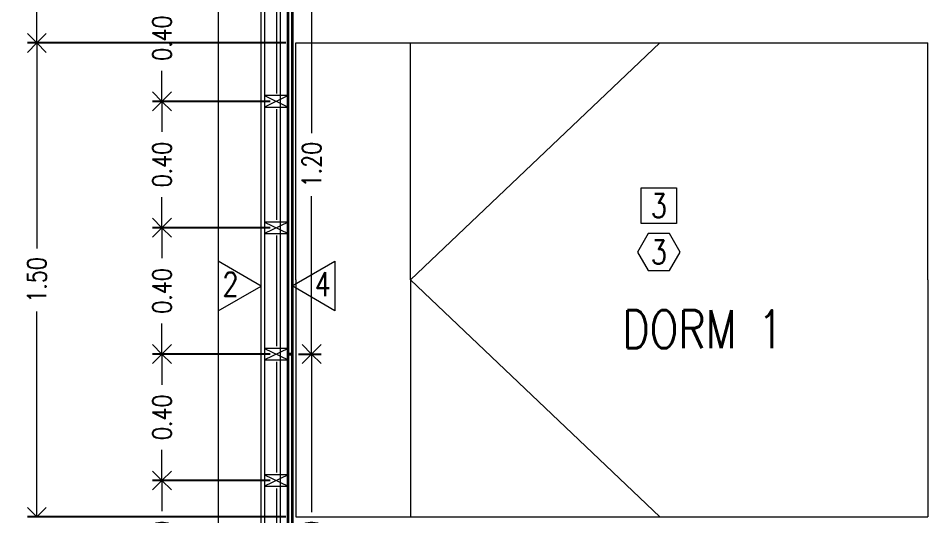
# Model space of a CAD drawing. Header units: inches. Extents: x 10.8 to 60.4, y 12.2 to 79.7.
# Drawn here: x 12.635 to 15.514, y 35.878 to 37.457 of the extents above; entities that cross this region are included whole.
import ezdxf

# ---------------------------------------------------------------- set-up
doc = ezdxf.new("R2010")
doc.units = ezdxf.units.IN
doc.header["$MEASUREMENT"] = 0
doc.layers.get('DEFPOINTS').update_dxf_attribs({"color": 210})
for name, color, linetype, lineweight in [('A-ANNO-DIMS', 3, 'Continuous', 18), ('A-ANNO-SYMB', 3, 'Continuous', 18), ('A-ANNO-TEXT', 3, 'Continuous', 18), ('A-DETL-MBND', 3, 'Continuous', 18), ('A-ELEV-IDEN', 3, 'Continuous', 18), ('A-FURN', 8, 'Continuous', 18), ('A-SECT-MCUT', 7, 'Continuous', 35), ('A-WALL-PATT', 8, 'Continuous', 18), ('A-WALL-STUD', 3, 'Continuous', 18)]:
    doc.layers.add(name, color=color, linetype=linetype, lineweight=lineweight)
doc.styles.add('E-ROMANS', font='romans.shx', dxfattribs={"width": 0.8})
doc.dimstyles.new('E-0050_ARW_12', dxfattribs={"dimscale": 0.001, "dimtxt": 60, "dimasz": 60, "dimexe": 30, "dimexo": 20, "dimgap": 30, "dimtad": 0, "dimzin": 0, "dimdsep": 46, "dimtxsty": 'E-ROMANS', "dimblk": 'OPEN90', "dimcen": 30, "dimclrd": 256, "dimclre": 256, "dimclrt": 256, "dimadec": 0, "dimazin": 0, "dimtfac": 1, "dimtmove": 1, "dimatfit": 3, "dimldrblk": 'OPEN90', "dimfxl": 1, "dimtfill": 1, "dimtolj": 1, "dimtzin": 0, "dimlwd": -1, "dimarcsym": 0})

# ---------------------------------------------------------------- blocks, each defined once
blk = doc.blocks.new('_Open90')
at = {"color": 0, "linetype": 'ByBlock', "lineweight": -2}
for p, q in [((-0.5, 0.5), (0, 0)), ((0, 0), (-1, 0)), ((0, 0), (-0.5, -0.5))]:
    blk.add_line(p, q, dxfattribs=at)
blk = doc.blocks.new('*D733')
at = {"layer": 'A-ANNO-DIMS', "lineweight": -2, "transparency": 16777216}
for p, q in [((13.5219, 36.3934), (13.5937, 36.3934)), ((13.5219, 35.1934), (13.5937, 35.1934))]:
    blk.add_line(p, q, dxfattribs=at)
at = {"layer": 'A-ANNO-DIMS', "transparency": 16777216}
for p, q in [((13.5637, 36.3334), (13.5637, 35.8931)), ((13.5637, 35.2534), (13.5637, 35.6937))]:
    blk.add_line(p, q, dxfattribs=at)
at = {"layer": 'DEFPOINTS', "color": 0, "transparency": 16777216}
for p in [(13.5019, 36.3934), (13.5637, 36.3934), (13.5019, 35.1934)]:
    blk.add_point(p, dxfattribs=at)
at = {"layer": 'A-ANNO-DIMS', "transparency": 16777216, "xscale": 0.06, "yscale": 0.06, "zscale": 0.06}
for p, rotation in [((13.5637, 36.3934), 90), ((13.5637, 35.1934), 270)]:
    blk.add_blockref('_Open90', p, dxfattribs=dict(at, rotation=rotation))
at = {"layer": 'A-ANNO-DIMS', "transparency": 16777216, "insert": (13.5637, 35.7934), "char_height": 0.06, "attachment_point": 5, "rotation": 90, "style": 'E-ROMANS', "bg_fill": 3, "box_fill_scale": 1.25, "bg_fill_color": 256, "bg_fill_true_color": 13158600, "bg_fill_transparency": 0}
blk.add_mtext('\\A1;1.20', dxfattribs=at)
blk = doc.blocks.new('*D734')
at = {"layer": 'A-ANNO-DIMS', "lineweight": -2, "transparency": 16777216}
for p, q in [((13.5219, 37.5934), (13.5937, 37.5934)), ((13.5219, 36.3934), (13.5937, 36.3934))]:
    blk.add_line(p, q, dxfattribs=at)
at = {"layer": 'A-ANNO-DIMS', "transparency": 16777216}
for p, q in [((13.5637, 37.5334), (13.5637, 37.0931)), ((13.5637, 36.4534), (13.5637, 36.8937))]:
    blk.add_line(p, q, dxfattribs=at)
at = {"layer": 'DEFPOINTS', "color": 0, "transparency": 16777216}
for p in [(13.5019, 37.5934), (13.5637, 37.5934), (13.5019, 36.3934)]:
    blk.add_point(p, dxfattribs=at)
at = {"layer": 'A-ANNO-DIMS', "transparency": 16777216, "xscale": 0.06, "yscale": 0.06, "zscale": 0.06}
for p, rotation in [((13.5637, 37.5934), 90), ((13.5637, 36.3934), 270)]:
    blk.add_blockref('_Open90', p, dxfattribs=dict(at, rotation=rotation))
at = {"layer": 'A-ANNO-DIMS', "transparency": 16777216, "insert": (13.5637, 36.9934), "char_height": 0.06, "attachment_point": 5, "rotation": 90, "style": 'E-ROMANS', "bg_fill": 3, "box_fill_scale": 1.25, "bg_fill_color": 256, "bg_fill_true_color": 13158600, "bg_fill_transparency": 0}
blk.add_mtext('\\A1;1.20', dxfattribs=at)
blk = doc.blocks.new('*D741')
at = {"layer": 'A-ANNO-DIMS', "lineweight": -2, "transparency": 16777216}
for p, q in [((13.4324, 35.9934), (13.0602, 35.9934)), ((13.4324, 35.5934), (13.0602, 35.5934))]:
    blk.add_line(p, q, dxfattribs=at)
at = {"layer": 'A-ANNO-DIMS', "transparency": 16777216}
for p, q in [((13.0902, 35.9334), (13.0902, 35.8966)), ((13.0902, 35.6534), (13.0902, 35.6903))]:
    blk.add_line(p, q, dxfattribs=at)
at = {"layer": 'DEFPOINTS', "color": 0, "transparency": 16777216}
for p in [(13.0902, 35.9934), (13.4524, 35.9934), (13.4524, 35.5934)]:
    blk.add_point(p, dxfattribs=at)
at = {"layer": 'A-ANNO-DIMS', "transparency": 16777216, "xscale": 0.06, "yscale": 0.06, "zscale": 0.06}
for p, rotation in [((13.0902, 35.9934), 90), ((13.0902, 35.5934), 270)]:
    blk.add_blockref('_Open90', p, dxfattribs=dict(at, rotation=rotation))
at = {"layer": 'A-ANNO-DIMS', "transparency": 16777216, "insert": (13.0902, 35.7934), "char_height": 0.06, "attachment_point": 5, "rotation": 90, "style": 'E-ROMANS', "bg_fill": 3, "box_fill_scale": 1.25, "bg_fill_color": 256, "bg_fill_true_color": 13158600, "bg_fill_transparency": 0}
blk.add_mtext('\\A1;0.40', dxfattribs=at)
blk = doc.blocks.new('*D742')
at = {"layer": 'A-ANNO-DIMS', "lineweight": -2, "transparency": 16777216}
for p, q in [((13.4324, 36.3934), (13.0602, 36.3934)), ((13.4324, 35.9934), (13.0602, 35.9934))]:
    blk.add_line(p, q, dxfattribs=at)
at = {"layer": 'A-ANNO-DIMS', "transparency": 16777216}
for p, q in [((13.0902, 36.3334), (13.0902, 36.2966)), ((13.0902, 36.0534), (13.0902, 36.0903))]:
    blk.add_line(p, q, dxfattribs=at)
at = {"layer": 'DEFPOINTS', "color": 0, "transparency": 16777216}
for p in [(13.0902, 36.3934), (13.4524, 36.3934), (13.4524, 35.9934)]:
    blk.add_point(p, dxfattribs=at)
at = {"layer": 'A-ANNO-DIMS', "transparency": 16777216, "xscale": 0.06, "yscale": 0.06, "zscale": 0.06}
for p, rotation in [((13.0902, 36.3934), 90), ((13.0902, 35.9934), 270)]:
    blk.add_blockref('_Open90', p, dxfattribs=dict(at, rotation=rotation))
at = {"layer": 'A-ANNO-DIMS', "transparency": 16777216, "insert": (13.0902, 36.1934), "char_height": 0.06, "attachment_point": 5, "rotation": 90, "style": 'E-ROMANS', "bg_fill": 3, "box_fill_scale": 1.25, "bg_fill_color": 256, "bg_fill_true_color": 13158600, "bg_fill_transparency": 0}
blk.add_mtext('\\A1;0.40', dxfattribs=at)
blk = doc.blocks.new('*D743')
at = {"layer": 'A-ANNO-DIMS', "lineweight": -2, "transparency": 16777216}
for p, q in [((13.4324, 36.7934), (13.0602, 36.7934)), ((13.4324, 36.3934), (13.0602, 36.3934))]:
    blk.add_line(p, q, dxfattribs=at)
at = {"layer": 'A-ANNO-DIMS', "transparency": 16777216}
for p, q in [((13.0902, 36.7334), (13.0902, 36.6966)), ((13.0902, 36.4534), (13.0902, 36.4903))]:
    blk.add_line(p, q, dxfattribs=at)
at = {"layer": 'DEFPOINTS', "color": 0, "transparency": 16777216}
for p in [(13.0902, 36.7934), (13.4524, 36.7934), (13.4524, 36.3934)]:
    blk.add_point(p, dxfattribs=at)
at = {"layer": 'A-ANNO-DIMS', "transparency": 16777216, "xscale": 0.06, "yscale": 0.06, "zscale": 0.06}
for p, rotation in [((13.0902, 36.7934), 90), ((13.0902, 36.3934), 270)]:
    blk.add_blockref('_Open90', p, dxfattribs=dict(at, rotation=rotation))
at = {"layer": 'A-ANNO-DIMS', "transparency": 16777216, "insert": (13.0902, 36.5934), "char_height": 0.06, "attachment_point": 5, "rotation": 90, "style": 'E-ROMANS', "bg_fill": 3, "box_fill_scale": 1.25, "bg_fill_color": 256, "bg_fill_true_color": 13158600, "bg_fill_transparency": 0}
blk.add_mtext('\\A1;0.40', dxfattribs=at)
blk = doc.blocks.new('*D744')
at = {"layer": 'A-ANNO-DIMS', "lineweight": -2, "transparency": 16777216}
for p, q in [((13.4324, 37.1934), (13.0602, 37.1934)), ((13.4324, 36.7934), (13.0602, 36.7934))]:
    blk.add_line(p, q, dxfattribs=at)
at = {"layer": 'A-ANNO-DIMS', "transparency": 16777216}
for p, q in [((13.0902, 37.1334), (13.0902, 37.0965)), ((13.0902, 36.8534), (13.0902, 36.8903))]:
    blk.add_line(p, q, dxfattribs=at)
at = {"layer": 'DEFPOINTS', "color": 0, "transparency": 16777216}
for p in [(13.0902, 37.1934), (13.4524, 37.1934), (13.4524, 36.7934)]:
    blk.add_point(p, dxfattribs=at)
at = {"layer": 'A-ANNO-DIMS', "transparency": 16777216, "xscale": 0.06, "yscale": 0.06, "zscale": 0.06}
for p, rotation in [((13.0902, 37.1934), 90), ((13.0902, 36.7934), 270)]:
    blk.add_blockref('_Open90', p, dxfattribs=dict(at, rotation=rotation))
at = {"layer": 'A-ANNO-DIMS', "transparency": 16777216, "insert": (13.0902, 36.9934), "char_height": 0.06, "attachment_point": 5, "rotation": 90, "style": 'E-ROMANS', "bg_fill": 3, "box_fill_scale": 1.25, "bg_fill_color": 256, "bg_fill_true_color": 13158600, "bg_fill_transparency": 0}
blk.add_mtext('\\A1;0.40', dxfattribs=at)
blk = doc.blocks.new('*D745')
at = {"layer": 'A-ANNO-DIMS', "lineweight": -2, "transparency": 16777216}
for p, q in [((13.4324, 37.5934), (13.0602, 37.5934)), ((13.4324, 37.1934), (13.0602, 37.1934))]:
    blk.add_line(p, q, dxfattribs=at)
at = {"layer": 'A-ANNO-DIMS', "transparency": 16777216}
for p, q in [((13.0902, 37.5334), (13.0902, 37.4965)), ((13.0902, 37.2534), (13.0902, 37.2903))]:
    blk.add_line(p, q, dxfattribs=at)
at = {"layer": 'DEFPOINTS', "color": 0, "transparency": 16777216}
for p in [(13.0902, 37.5934), (13.4524, 37.5934), (13.4524, 37.1934)]:
    blk.add_point(p, dxfattribs=at)
at = {"layer": 'A-ANNO-DIMS', "transparency": 16777216, "xscale": 0.06, "yscale": 0.06, "zscale": 0.06}
for p, rotation in [((13.0902, 37.5934), 90), ((13.0902, 37.1934), 270)]:
    blk.add_blockref('_Open90', p, dxfattribs=dict(at, rotation=rotation))
at = {"layer": 'A-ANNO-DIMS', "transparency": 16777216, "insert": (13.0902, 37.3934), "char_height": 0.06, "attachment_point": 5, "rotation": 90, "style": 'E-ROMANS', "bg_fill": 3, "box_fill_scale": 1.25, "bg_fill_color": 256, "bg_fill_true_color": 13158600, "bg_fill_transparency": 0}
blk.add_mtext('\\A1;0.40', dxfattribs=at)
blk = doc.blocks.new('*D783')
at = {"layer": 'A-ANNO-DIMS', "lineweight": -2, "transparency": 16777216}
for p, q in [((13.4819, 37.3784), (12.6641, 37.3784)), ((13.4819, 35.8784), (12.6641, 35.8784))]:
    blk.add_line(p, q, dxfattribs=at)
at = {"layer": 'A-ANNO-DIMS', "transparency": 16777216}
for p, q in [((12.6941, 37.3184), (12.6941, 36.7281)), ((12.6941, 35.9384), (12.6941, 36.5287))]:
    blk.add_line(p, q, dxfattribs=at)
at = {"layer": 'DEFPOINTS', "color": 0, "transparency": 16777216}
for p in [(12.6941, 37.3784), (13.5019, 37.3784), (13.5019, 35.8784)]:
    blk.add_point(p, dxfattribs=at)
at = {"layer": 'A-ANNO-DIMS', "transparency": 16777216, "xscale": 0.06, "yscale": 0.06, "zscale": 0.06}
for p, rotation in [((12.6941, 37.3784), 90), ((12.6941, 35.8784), 270)]:
    blk.add_blockref('_Open90', p, dxfattribs=dict(at, rotation=rotation))
at = {"layer": 'A-ANNO-DIMS', "transparency": 16777216, "insert": (12.6941, 36.6284), "char_height": 0.06, "attachment_point": 5, "rotation": 90, "style": 'E-ROMANS', "bg_fill": 3, "box_fill_scale": 1.25, "bg_fill_color": 256, "bg_fill_true_color": 13158600, "bg_fill_transparency": 0}
blk.add_mtext('\\A1;1.50', dxfattribs=at)
blk = doc.blocks.new('*D784')
at = {"layer": 'A-ANNO-DIMS', "lineweight": -2, "transparency": 16777216}
for p, q in [((14.5195, 37.9962), (12.6641, 37.9962)), ((13.4819, 37.3784), (12.6641, 37.3784))]:
    blk.add_line(p, q, dxfattribs=at)
at = {"layer": 'A-ANNO-DIMS', "transparency": 16777216}
for p, q in [((12.6941, 37.9362), (12.6941, 37.7904)), ((12.6941, 37.4384), (12.6941, 37.5842))]:
    blk.add_line(p, q, dxfattribs=at)
at = {"layer": 'DEFPOINTS', "color": 0, "transparency": 16777216}
for p in [(12.6941, 37.9962), (14.5395, 37.9962), (13.5019, 37.3784)]:
    blk.add_point(p, dxfattribs=at)
at = {"layer": 'A-ANNO-DIMS', "transparency": 16777216, "xscale": 0.06, "yscale": 0.06, "zscale": 0.06}
for p, rotation in [((12.6941, 37.9962), 90), ((12.6941, 37.3784), 270)]:
    blk.add_blockref('_Open90', p, dxfattribs=dict(at, rotation=rotation))
at = {"layer": 'A-ANNO-DIMS', "transparency": 16777216, "insert": (12.6941, 37.6873), "char_height": 0.06, "attachment_point": 5, "rotation": 90, "style": 'E-ROMANS', "bg_fill": 3, "box_fill_scale": 1.25, "bg_fill_color": 256, "bg_fill_true_color": 13158600, "bg_fill_transparency": 0}
blk.add_mtext('\\A1;0.62', dxfattribs=at)
blk = doc.blocks.new('*D1063')
at = {"layer": 'A-ANNO-DIMS', "lineweight": -2, "transparency": 16777216}
for p, q in [((13.4069, 39.1329), (11.783, 39.1329)), ((13.3959, 35.2299), (11.783, 35.2299))]:
    blk.add_line(p, q, dxfattribs=at)
at = {"layer": 'A-ANNO-DIMS', "transparency": 16777216}
for p, q in [((11.813, 39.0729), (11.813, 37.2846)), ((11.813, 35.2899), (11.813, 37.0783))]:
    blk.add_line(p, q, dxfattribs=at)
at = {"layer": 'DEFPOINTS', "color": 0, "transparency": 16777216}
for p in [(11.813, 39.1329), (13.4269, 39.1329), (13.4159, 35.2299)]:
    blk.add_point(p, dxfattribs=at)
at = {"layer": 'A-ANNO-DIMS', "transparency": 16777216, "xscale": 0.06, "yscale": 0.06, "zscale": 0.06}
for p, rotation in [((11.813, 39.1329), 90), ((11.813, 35.2299), 270)]:
    blk.add_blockref('_Open90', p, dxfattribs=dict(at, rotation=rotation))
at = {"layer": 'A-ANNO-DIMS', "transparency": 16777216, "insert": (11.813, 37.1814), "char_height": 0.06, "attachment_point": 5, "rotation": 90, "style": 'E-ROMANS', "bg_fill": 3, "box_fill_scale": 1.25, "bg_fill_color": 256, "bg_fill_true_color": 13158600, "bg_fill_transparency": 0}
blk.add_mtext('\\A1;3.90', dxfattribs=at)
blk = doc.blocks.new('*D884')
at = {"layer": 'A-ANNO-DIMS', "lineweight": -2, "transparency": 16777216}
for p, q in [((13.3959, 42.1319), (11.6296, 42.1319)), ((13.3959, 35.2299), (11.6296, 35.2299))]:
    blk.add_line(p, q, dxfattribs=at)
at = {"layer": 'A-ANNO-DIMS', "transparency": 16777216}
for p, q in [((11.6596, 42.0719), (11.6596, 38.7829)), ((11.6596, 35.2899), (11.6596, 38.5789))]:
    blk.add_line(p, q, dxfattribs=at)
at = {"layer": 'DEFPOINTS', "color": 0, "transparency": 16777216}
for p in [(13.4159, 42.1319), (11.6596, 35.2299), (13.4159, 35.2299)]:
    blk.add_point(p, dxfattribs=at)
at = {"layer": 'A-ANNO-DIMS', "transparency": 16777216, "xscale": 0.06, "yscale": 0.06, "zscale": 0.06}
for p, rotation in [((11.6596, 42.1319), 90), ((11.6596, 35.2299), 270)]:
    blk.add_blockref('_Open90', p, dxfattribs=dict(at, rotation=rotation))
at = {"layer": 'A-ANNO-DIMS', "transparency": 16777216, "insert": (11.6596, 38.6809), "char_height": 0.06, "attachment_point": 5, "rotation": 90, "style": 'E-ROMANS', "bg_fill": 3, "box_fill_scale": 1.25, "bg_fill_color": 256, "bg_fill_true_color": 13158600, "bg_fill_transparency": 0}
blk.add_mtext('\\A1;6.90', dxfattribs=at)

msp = doc.modelspace()

# ---------------------------------------------------------------- linework, layer by layer
at = {"layer": 'A-ANNO-TEXT'}
for points in [[(14.6062, 36.9193), (14.7187, 36.9193), (14.7187, 36.8068), (14.6062, 36.8068)], [(14.6961, 36.6581), (14.7298, 36.7165), (14.6961, 36.7748), (14.6288, 36.7748), (14.5951, 36.7165), (14.6288, 36.6581)]]:
    msp.add_lwpolyline(points, close=True, dxfattribs=at)
at = {"layer": 'A-DETL-MBND'}
msp.add_lwpolyline([(13.4149, 42.3934), (13.415, 34.8934), (13.404, 34.8934), (13.404, 42.3934)], close=True, dxfattribs=at)
at = {"layer": 'A-FURN'}
for p, q in [((15.5139, 36.6284), (15.5139, 37.3784)), ((13.8771, 36.6284), (13.8771, 35.8784)), ((13.8771, 36.6284), (14.6657, 35.8784)), ((15.5139, 36.6284), (15.5139, 35.8784))]:
    msp.add_line(p, q, dxfattribs=at)
at = {"layer": 'A-SECT-MCUT'}
for points in [[(13.4899, 36.3934), (13.4899, 37.5934), (13.5019, 37.5934), (13.5019, 36.3934)], [(13.4899, 35.2584), (13.4899, 36.3934), (13.5019, 36.3934), (13.5019, 35.2584)]]:
    msp.add_lwpolyline(points, close=True, dxfattribs=at)

# ---------------------------------------------------------------- texts
at = {"layer": 'A-ANNO-TEXT', "char_height": 0.075, "attachment_point": 5, "rotation": 0.0005, "style": 'E-ROMANS'}
for insert in [(14.6625, 36.8631), (14.6625, 36.7165)]:
    msp.add_mtext('\\pi-0.45,l0.45,t0.45;3', dxfattribs=dict(at, insert=insert))
at = {"layer": 'A-ANNO-TEXT', "insert": (14.8024, 36.4721), "char_height": 0.12, "attachment_point": 5, "style": 'E-ROMANS'}
msp.add_mtext('\\pi-0.36,l0.36,t0.36;DORM 1', dxfattribs=at)

# ---------------------------------------------------------------- next in the draw order: dimensions: what is measured, and where the dimension line sits
at = {"layer": 'A-ANNO-DIMS'}
for base, p1, p2, picture, middle in [((13.5637, 36.3934), (13.5019, 35.1934), (13.5019, 36.3934), '*D733', (13.5637, 35.7934)), ((13.0902, 35.9934), (13.4524, 35.5934), (13.4524, 35.9934), '*D741', (13.0902, 35.7934))]:
    dim = msp.add_linear_dim(base=base, p1=p1, p2=p2, angle=90, dimstyle='E-0050_ARW_12', dxfattribs=at)
    dim.commit()
    dim.dimension.update_dxf_attribs({"geometry": picture, "text_midpoint": middle})

# ---------------------------------------------------------------- next in the draw order: dimensions: what is measured, and where the dimension line sits
for base, p1, p2, picture, middle in [((13.5637, 37.5934), (13.5019, 36.3934), (13.5019, 37.5934), '*D734', (13.5637, 36.9934)), ((13.0902, 36.3934), (13.4524, 35.9934), (13.4524, 36.3934), '*D742', (13.0902, 36.1934))]:
    dim = msp.add_linear_dim(base=base, p1=p1, p2=p2, angle=90, dimstyle='E-0050_ARW_12', dxfattribs=at)
    dim.commit()
    dim.dimension.update_dxf_attribs({"geometry": picture, "text_midpoint": middle})

# ---------------------------------------------------------------- next in the draw order: texts
at = {"layer": 'A-ANNO-TEXT', "insert": (13.5988, 36.6147), "char_height": 0.075, "attachment_point": 5, "rotation": 359.9995, "style": 'E-ROMANS'}
msp.add_mtext('\\pi-0.45,l0.45,t0.45;4', dxfattribs=at)

# ---------------------------------------------------------------- next in the draw order: dimensions: what is measured, and where the dimension line sits
at = {"layer": 'A-ANNO-DIMS'}
dim = msp.add_linear_dim(base=(13.0902, 36.7934), p1=(13.4524, 36.3934), p2=(13.4524, 36.7934), angle=90, dimstyle='E-0050_ARW_12', dxfattribs=at)
dim.commit()
dim.dimension.update_dxf_attribs({"geometry": '*D743', "text_midpoint": (13.0902, 36.5934)})

# ---------------------------------------------------------------- next in the draw order: dimensions: what is measured, and where the dimension line sits
dim = msp.add_linear_dim(base=(13.0902, 37.1934), p1=(13.4524, 36.7934), p2=(13.4524, 37.1934), angle=90, dimstyle='E-0050_ARW_12', dxfattribs=at)
dim.commit()
dim.dimension.update_dxf_attribs({"geometry": '*D744', "text_midpoint": (13.0902, 36.9934)})

# ---------------------------------------------------------------- next in the draw order: dimensions: what is measured, and where the dimension line sits
dim = msp.add_linear_dim(base=(13.0902, 37.5934), p1=(13.4524, 37.1934), p2=(13.4524, 37.5934), angle=90, dimstyle='E-0050_ARW_12', dxfattribs=at)
dim.commit()
dim.dimension.update_dxf_attribs({"geometry": '*D745', "text_midpoint": (13.0902, 37.3934)})

# ---------------------------------------------------------------- next in the draw order: dimensions: what is measured, and where the dimension line sits
dim = msp.add_linear_dim(base=(12.6941, 37.3784), p1=(13.5019, 35.8784), p2=(13.5019, 37.3784), angle=90, dimstyle='E-0050_ARW_12', dxfattribs=at)
dim.commit()
dim.dimension.update_dxf_attribs({"geometry": '*D783', "text_midpoint": (12.6941, 36.6284)})

# ---------------------------------------------------------------- next in the draw order: linework, layer by layer
at = {"layer": 'A-ANNO-TEXT'}
msp.add_lwpolyline([(13.5019, 36.6091), (13.6377, 36.6875), (13.6377, 36.5307)], close=True, dxfattribs=at)
at = {"layer": 'A-FURN'}
for p, q in [((13.5139, 36.6284), (13.5139, 35.8784)), ((13.5139, 35.8784), (15.5139, 35.8784))]:
    msp.add_line(p, q, dxfattribs=at)
at = {"layer": 'A-WALL-PATT', "ltscale": 0.1}
for p, q in [((13.4524, 37.1684), (13.4524, 36.8184)), ((13.4524, 36.7684), (13.4524, 36.4184)), ((13.4524, 36.3684), (13.4524, 36.0184)), ((13.4524, 35.9684), (13.4524, 35.6184))]:
    msp.add_line(p, q, dxfattribs=at)

# ---------------------------------------------------------------- next in the draw order: dimensions: what is measured, and where the dimension line sits
at = {"layer": 'A-ANNO-DIMS'}
dim = msp.add_linear_dim(base=(12.6941, 37.9962), p1=(13.5019, 37.3784), p2=(14.5395, 37.9962), angle=90, dimstyle='E-0050_ARW_12', dxfattribs=at)
dim.commit()
dim.dimension.update_dxf_attribs({"geometry": '*D784', "text_midpoint": (12.6941, 37.6873)})

# ---------------------------------------------------------------- next in the draw order: linework, layer by layer
at = {"layer": 'A-ANNO-SYMB'}
msp.add_line((13.4644, 44.6809), (13.4644, 33.5262), dxfattribs=at)
at = {"layer": 'A-ELEV-IDEN'}
msp.add_lwpolyline([(13.404, 42.4044), (13.2679, 42.4044), (13.2679, 34.8824), (13.404, 34.8824)], dxfattribs=at)
at = {"layer": 'A-FURN'}
for p, q in [((13.5139, 36.6284), (13.5139, 37.3784)), ((13.5139, 37.3784), (15.5139, 37.3784)), ((13.8771, 36.6284), (13.8771, 37.3784)), ((13.8771, 36.6284), (14.6657, 37.3784))]:
    msp.add_line(p, q, dxfattribs=at)
at = {"layer": 'A-WALL-PATT', "ltscale": 0.1}
msp.add_line((13.4524, 37.5684), (13.4524, 37.2184), dxfattribs=at)

# ---------------------------------------------------------------- next in the draw order: dimensions: what is measured, and where the dimension line sits
at = {"layer": 'A-ANNO-DIMS'}
dim = msp.add_linear_dim(base=(11.813, 39.1329), p1=(13.4159, 35.2299), p2=(13.4269, 39.1329), angle=90, dimstyle='E-0050_ARW_12', dxfattribs=at)
dim.commit()
dim.dimension.update_dxf_attribs({"geometry": '*D1063', "text_midpoint": (11.813, 37.1814)})

# ---------------------------------------------------------------- next in the draw order: dimensions: what is measured, and where the dimension line sits
dim = msp.add_linear_dim(base=(11.6596, 35.2299), p1=(13.4159, 42.1319), p2=(13.4159, 35.2299), angle=90, dimstyle='E-0050_ARW_12', dxfattribs=at)
dim.commit()
dim.dimension.update_dxf_attribs({"geometry": '*D884', "text_midpoint": (11.6596, 38.6809)})

# ---------------------------------------------------------------- next in the draw order: linework, layer by layer
at = {"layer": 'A-ANNO-TEXT'}
msp.add_lwpolyline([(13.404, 36.6088), (13.2681, 36.6872), (13.2681, 36.5303)], close=True, dxfattribs=at)
at = {"layer": 'A-WALL-STUD'}
for p, q in [((13.4899, 37.2114), (13.4149, 37.1754)), ((13.4149, 37.2114), (13.4899, 37.1754)), ((13.4899, 36.8114), (13.4149, 36.7754)), ((13.4149, 36.8114), (13.4899, 36.7754)), ((13.4899, 36.4114), (13.4149, 36.3754)), ((13.4149, 36.4114), (13.4899, 36.3754)), ((13.4899, 36.0114), (13.4149, 35.9754)), ((13.4149, 36.0114), (13.4899, 35.9754))]:
    msp.add_line(p, q, dxfattribs=at)
for points in [[(13.4899, 37.2114), (13.4149, 37.2114), (13.4149, 37.1754), (13.4899, 37.1754)], [(13.4899, 36.8114), (13.4149, 36.8114), (13.4149, 36.7754), (13.4899, 36.7754)], [(13.4899, 36.4114), (13.4149, 36.4114), (13.4149, 36.3754), (13.4899, 36.3754)], [(13.4899, 36.0114), (13.4149, 36.0114), (13.4149, 35.9754), (13.4899, 35.9754)]]:
    msp.add_lwpolyline(points, close=True, dxfattribs=at)

# ---------------------------------------------------------------- next in the draw order: texts
at = {"layer": 'A-ANNO-TEXT', "insert": (13.3071, 36.6144), "char_height": 0.075, "attachment_point": 5, "rotation": 0.0005, "style": 'E-ROMANS'}
msp.add_mtext('\\pi-0.45,l0.45,t0.45;2', dxfattribs=at)

doc.saveas('drawing.dxf')
